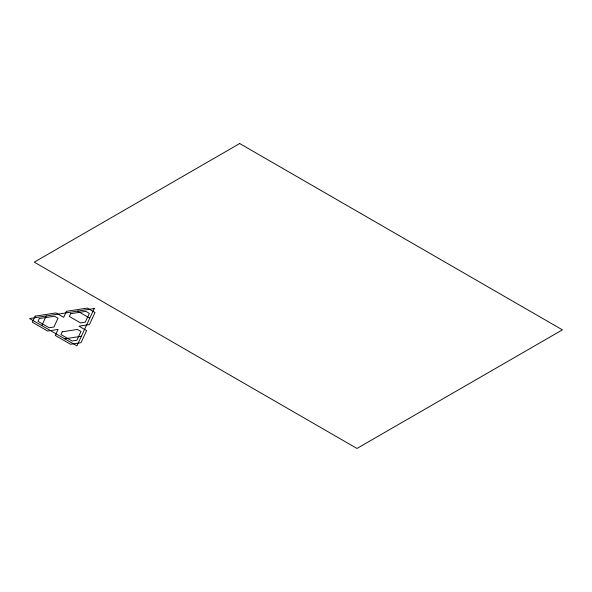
<?xml version="1.0" encoding="UTF-8"?>
<svg xmlns="http://www.w3.org/2000/svg" width="592" height="592" viewBox="0 0 592 592"><rect width="100%" height="100%" fill="white"/><g stroke="black" fill="none" stroke-linecap="round" stroke-linejoin="round"><path stroke-width="0.89" d="M41.78 325.578L46.243 315.965M64.728 338.824L81.37 336.249M77.589 311.118L89.769 318.148M35.135 316.165L32.338 322.196L47.634 331.032L58.083 329.411L55.285 335.442L70.581 344.278L81.03 342.657L86.624 330.595L78.98 326.177L89.429 324.564L95.023 312.502L87.379 308.084L66.482 311.318L63.684 317.349L56.033 312.931L35.135 316.165M39.287 318.563L38.006 321.323L49.151 327.753L53.931 327.013L58.009 318.222L54.516 316.202L39.287 318.563M62.234 331.809L60.954 334.569L72.098 340.999L76.879 340.259L80.956 331.476L77.463 329.455L62.234 331.809M70.633 313.716L69.353 316.468L80.497 322.906L85.278 322.166L89.355 313.375L85.862 311.355L70.633 313.716M94.232 308.543L76.916 345.854L29.6 318.54L94.232 308.543M239.701 143.545L34.269 262.145L356.969 448.455L562.4 329.855L239.701 143.545"/></g></svg>
